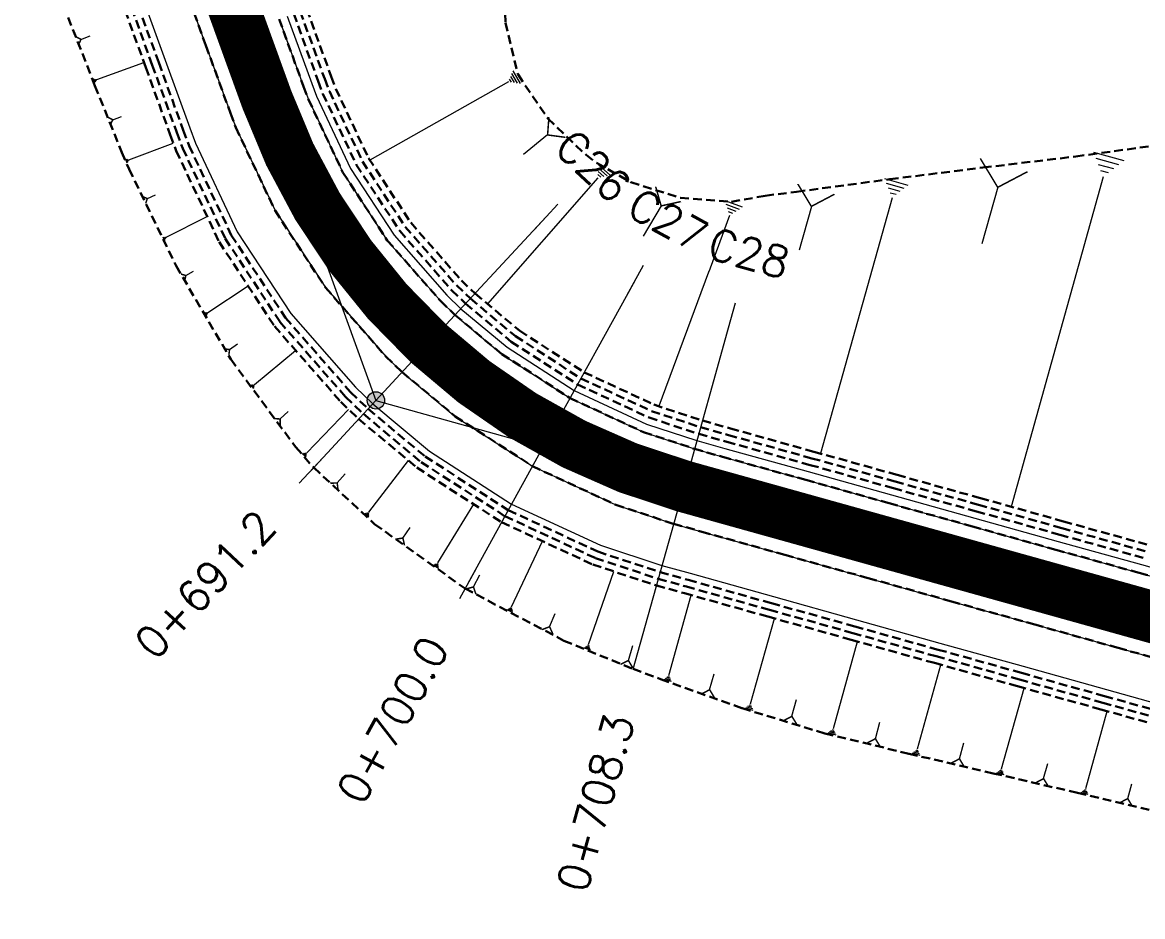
# Model space of a CAD drawing. Header units: metres. Extents: x 544752 to 548977, y 1840603 to 1844608.
# Drawn here: x 545256.6 to 545321.3, y 1844183 to 1844234.7 of the extents above; entities that cross this region are included whole.
import ezdxf

# ---------------------------------------------------------------- set-up
doc = ezdxf.new("R2010")
doc.units = ezdxf.units.M
doc.header["$MEASUREMENT"] = 0
for name, pattern in [('ACAD_ISO02W100', [15, 12, -3]), ('Anordnung Grundriss$0$GESTRICHELT', [0.75, 0.5, -0.25]), ('HIDDEN', [0.375, 0.25, -0.125])]:
    doc.linetypes.add(name, pattern=pattern)
doc.layers.add('C-ROAD', color=7, linetype='Continuous')
for name, color, linetype, lineweight in [('C-ROAD-CORR', 5, 'Continuous', 0), ('C-ROAD-SAMP', 150, 'HIDDEN', 0), ('C-ROAD-SAMP-TEXT', 11, 'Continuous', 0), ('C-ROAD-STAN', 11, 'Continuous', 0), ('C-TOPO-FEAT', 94, 'Continuous', 5)]:
    doc.layers.add(name, color=color, linetype=linetype, lineweight=lineweight)

# ---------------------------------------------------------------- blocks, each defined once
blk = doc.blocks.new('STA')
blk.add_circle((0, 0), 0.03600344113496039)
blk = doc.blocks.new('PI')
h = blk.add_hatch(color=256)
h.dxf.hatch_style = 1
h.paths.add_polyline_path([(0.01097384885793593, 0, 1), (-0.01097384885793593, 0, 1)])
at = {"xscale": 0.3048, "yscale": 0.3048, "zscale": 0.3048}
blk.add_blockref('STA', (0, 0), dxfattribs=at)

msp = doc.modelspace()

# ---------------------------------------------------------------- linework, layer by layer
at = {"layer": 'C-ROAD', "color": 3, "linetype": 'Continuous', "lineweight": 13}
for p, q in [((545270.7054548953, 1844230.254492133), (545277.0060322542, 1844212.864628992)), ((545277.0060322542, 1844212.864628992), (545294.8214427129, 1844207.893133711))]:
    msp.add_line(p, q, dxfattribs=at)
at = {"layer": 'C-ROAD', "color": 1, "linetype": 'ACAD_ISO02W100', "lineweight": 60, "ltscale": 0.1, "const_width": 3, "flags": 128}
msp.add_lwpolyline([(545258.0636784907, 1844265.14633601), (545270.7054548953, 1844230.254492133)], dxfattribs=at)
at = {"layer": 'C-ROAD-CORR', "color": 160, "linetype": 'Continuous'}
for p, q in [((545259.9498699108, 1844233.752724727, 766.4781110897286), (545260.4887275033, 1844233.947959958, 765.9049755905785)), ((545260.8591557192, 1844231.424077341, 766.1256656351285), (545263.5941775355, 1844232.41501191, 763.2166631161946)), ((545260.6474261893, 1844231.48862282, 766.3027450750143), (545260.7379077912, 1844231.238889727, 766.3027450750143)), ((545260.7003585717, 1844231.47248645, 766.2584752150428), (545260.7682197732, 1844231.285186631, 766.2584752150428)), ((545260.7532909543, 1844231.456350081, 766.2142053550714), (545260.7985317551, 1844231.331483534, 766.2142053550714)), ((545260.8062233367, 1844231.440213711, 766.1699354950999), (545260.8288437371, 1844231.377780438, 766.1699354950999)), ((545284.8364836822, 1844231.269464813, 771.4251868387433), (545284.7331489607, 1844231.452298498, 771.4251868387433)), ((545285.0100401661, 1844231.246937785, 771.5652342398963), (545284.8033707233, 1844231.612605155, 771.5652342398963)), ((545285.1835966501, 1844231.224410757, 771.7052816410493), (545284.8735924857, 1844231.772911811, 771.7052816410493)), ((545285.3571531341, 1844231.201883729, 771.8453290422023), (545284.9438142482, 1844231.933218468, 771.8453290422023)), ((545284.6629271982, 1844231.291991842, 771.2851394375904), (545276.6523551204, 1844226.764542561, 762.0812025153429)), ((545261.7845995213, 1844229.101897694, 765.7558924738321), (545262.2979311747, 1844229.28788454, 765.2099066743743)), ((545262.723528608, 1844226.788069087, 765.389561663224), (545265.28961164, 1844227.753101319, 762.6478520764305)), ((545320.2619299431, 1844226.718910535, 777.6676162543396), (545318.5192300206, 1844227.205221218, 777.6676162543396)), ((545262.5232719023, 1844226.846476584, 765.5564521072429), (545262.6113855332, 1844226.612176749, 765.5564521072429)), ((545262.5733360788, 1844226.83187471, 765.5147294962381), (545262.6394213019, 1844226.656149833, 765.5147294962381)), ((545262.6234002552, 1844226.817272836, 765.4730068852334), (545262.6674570706, 1844226.700122918, 765.4730068852334)), ((545262.6734644315, 1844226.802670961, 765.4312842742287), (545262.6954928393, 1844226.744096003, 765.4312842742287)), ((545319.9630406721, 1844226.489249383, 777.3660692660692), (545318.6560157303, 1844226.853982396, 777.3660692660692)), ((545319.6641514013, 1844226.259588231, 777.0645222777988), (545318.79280144, 1844226.502743573, 777.0645222777988)), ((545307.7787412908, 1844225.302558168, 774.2791598831272), (545306.4273039559, 1844225.679684721, 774.2791598831272)), ((545319.0663728594, 1844225.800265928, 776.461428301258), (545313.7404053924, 1844206.714600317, 756.6465712172507)), ((545319.3652621303, 1844226.02992708, 776.7629752895284), (545318.9295871498, 1844226.15150475, 776.7629752895284)), ((545307.5469571984, 1844225.124459431, 774.0453147713364), (545306.5333791972, 1844225.407304346, 774.0453147713364)), ((545307.315173106, 1844224.946360694, 773.8114696595455), (545306.6394544386, 1844225.134923971, 773.8114696595455)), ((545312.9595885928, 1844225.191955585, 774.899456869757), (545312.0475453553, 1844221.923638164, 771.5062693377249)), ((545263.7883644601, 1844224.539614902, 765.1106151028587), (545264.2634482168, 1844224.749210364, 764.5902962266614)), ((545306.8516049213, 1844224.590163221, 773.3437794359638), (545302.7213980011, 1844209.789519269, 757.9776585654381)), ((545307.0833890137, 1844224.768261958, 773.5776245477547), (545306.7455296799, 1844224.862543596, 773.5776245477547)), ((545264.8756757292, 1844222.301121281, 764.8486416391335), (545267.2478563262, 1844223.510498264, 762.180944805356)), ((545264.6762629679, 1844222.335768953, 765.0108673738733), (545264.7865783906, 1844222.119386378, 765.0108673738733)), ((545264.7261161582, 1844222.327107035, 764.9703109401884), (545264.8088527253, 1844222.164820104, 764.9703109401884)), ((545264.7759693485, 1844222.318445117, 764.9297545065034), (545264.83112706, 1844222.210253829, 764.9297545065034)), ((545264.8258225389, 1844222.309783199, 764.8891980728184), (545264.8534013946, 1844222.255687555, 764.8891980728184)), ((545266.0162981432, 1844220.090999341, 764.6317721233429), (545266.4634546194, 1844220.351424447, 764.1136891913299)), ((545267.2783601023, 1844217.94667463, 764.5188219235368), (545269.6132998397, 1844219.487290558, 761.7136807472752)), ((545267.0662053468, 1844217.959474714, 764.6893249469489), (545267.2066686909, 1844217.746590089, 764.6893249469489)), ((545267.1192440357, 1844217.956274693, 764.6466991910959), (545267.2245915438, 1844217.796611224, 764.6466991910959)), ((545267.1722827245, 1844217.953074672, 764.6040734352429), (545267.2425143967, 1844217.84663236, 764.6040734352429)), ((545267.2253214135, 1844217.949874651, 764.5614476793899), (545267.2604372494, 1844217.896653495, 764.5614476793899)), ((545268.5402199327, 1844215.803350103, 764.4055859000007), (545268.992800113, 1844216.13944606, 763.8414107434517)), ((545269.9844715251, 1844213.781845723, 764.3530531239066), (545272.3634038888, 1844215.76189406, 761.2500167652793)), ((545269.7495830265, 1844213.769940167, 764.5416849747348), (545269.9301320788, 1844213.553019208, 764.5416849747348)), ((545269.8083051512, 1844213.772916556, 764.4945270120278), (545269.9437169404, 1844213.610225837, 764.4945270120278)), ((545269.8670272758, 1844213.775892945, 764.4473690493207), (545269.9573018019, 1844213.667432465, 764.4473690493207)), ((545269.9257494004, 1844213.778869334, 764.4002110866137), (545269.9708866635, 1844213.724639094, 764.4002110866137)), ((545271.4727964848, 1844211.791239753, 764.3151746189632), (545271.937359904, 1844212.223366061, 763.6792054811028)), ((545273.0050665546, 1844209.838029703, 764.2791673543805), (545275.4247479255, 1844212.34852263, 760.7918148436833)), ((545272.7431820717, 1844209.795682411, 764.4914329368497), (545272.9723923001, 1844209.574763359, 764.4914329368497)), ((545272.8086531925, 1844209.806269234, 764.4383665412324), (545272.9805608637, 1844209.640579945, 764.4383665412324)), ((545272.8741243132, 1844209.816856057, 764.3853001456151), (545272.9887294273, 1844209.706396531, 764.3853001456151)), ((545272.9395954339, 1844209.82744288, 764.3322337499978), (545272.996897991, 1844209.772213117, 764.3322337499978)), ((545276.5965105249, 1844206.409595721, 764.0950868358279), (545278.8932840439, 1844209.381987374, 760.3358952658957)), ((545274.7694892323, 1844208.092735398, 764.2005075400514), (545275.2276067913, 1844208.623192615, 763.498651616655)), ((545280.5932171236, 1844203.467745588, 763.8624480569742), (545282.6663189721, 1844206.855014323, 759.8818624558371)), ((545276.3211071612, 1844206.333546853, 764.3238271401285), (545276.5924044969, 1844206.123914809, 764.3238271401285)), ((545276.3899580021, 1844206.35255907, 764.2666420640534), (545276.5934310039, 1844206.195335037, 764.2666420640534)), ((545276.458808843, 1844206.371571287, 764.2094569879782), (545276.5944575109, 1844206.266755265, 764.2094569879782)), ((545276.527659684, 1844206.390583504, 764.1522719119031), (545276.5954840179, 1844206.338175493, 764.1522719119031)), ((545278.5672456594, 1844204.904146268, 763.9806299651618), (545278.9904683232, 1844205.518117788, 763.2333203420746)), ((545284.8458740223, 1844200.925354679, 763.6398892321707), (545286.6388367264, 1844204.721774904, 759.4303438306974)), ((545280.3127292269, 1844203.356339509, 764.1044537272055), (545280.6216303494, 1844203.167283506, 764.1044537272055)), ((545280.3828512011, 1844203.384191029, 764.0439523096477), (545280.614527043, 1844203.242399026, 764.0439523096477)), ((545280.4529731753, 1844203.412042548, 763.9834508920899), (545280.6074237365, 1844203.317514547, 763.9834508920899)), ((545280.5230951494, 1844203.439894069, 763.9229494745321), (545280.6003204301, 1844203.392630068, 763.9229494745321)), ((545289.3028532033, 1844198.752251749, 763.4521498176168), (545290.7664276052, 1844202.971142757, 758.9818934389682)), ((545282.6456999464, 1844202.075935759, 763.7458588752814), (545283.0205102037, 1844202.769818481, 762.9567453195733)), ((545293.9449177192, 1844196.960903144, 763.2955692095477), (545295.2392648266, 1844201.599210875, 758.4800491922887)), ((545284.5638058287, 1844200.7763235, 763.8957745260426), (545284.9099648598, 1844200.612840483, 763.8957745260426)), ((545284.634322877, 1844200.813581295, 763.8318032025746), (545284.8939421505, 1844200.690969032, 763.8318032025746)), ((545284.7048399255, 1844200.85083909, 763.7678318791067), (545284.8779194411, 1844200.769097581, 763.7678318791067)), ((545284.7753569739, 1844200.888096884, 763.7038605556387), (545284.8618967318, 1844200.84722613, 763.7038605556387)), ((545287.0454745454, 1844199.775596327, 763.533500615504), (545287.3605492499, 1844200.547707333, 762.6983554472978)), ((545298.6659866981, 1844195.320096646, 763.0266193101241), (545300.0440512776, 1844200.258406899, 757.8996348020762)), ((545289.021308923, 1844198.562362434, 763.724112890895), (545289.406314547, 1844198.428800232, 763.724112890895)), ((545289.0916949931, 1844198.609834763, 763.6561221225754), (545289.3804492111, 1844198.509663111, 763.6561221225754)), ((545289.1620810631, 1844198.657307092, 763.5881313542559), (545289.3545838752, 1844198.59052599, 763.5881313542559)), ((545289.2324671332, 1844198.704779421, 763.5201405859364), (545289.3287185392, 1844198.67138887, 763.5201405859364)), ((545291.6037536024, 1844197.825203188, 763.3897364677811), (545291.8510739448, 1844198.68337481, 762.4962837800074)), ((545303.4560091107, 1844193.889059898, 762.5359181449426), (545304.8585011641, 1844198.914906285, 757.3180530765261)), ((545308.3140843584, 1844192.708165145, 761.7861847928244), (545309.6713267739, 1844197.571858935, 756.7366675623173)), ((545293.6543665916, 1844196.737648873, 763.5887039118618), (545294.0778875045, 1844196.619462866, 763.5887039118618)), ((545293.7270043734, 1844196.793462441, 763.5154202362833), (545294.0446450582, 1844196.704822935, 763.5154202362833)), ((545293.7996421554, 1844196.849276008, 763.4421365607047), (545294.0114026119, 1844196.790183005, 763.4421365607047)), ((545293.8722799373, 1844196.905089576, 763.3688528851262), (545293.9781601656, 1844196.875543075, 763.3688528851262)), ((545296.3027362737, 1844196.13239315, 763.1696835279681), (545296.5609754521, 1844197.057796213, 762.2089242963933)), ((545313.1800254568, 1844191.560945669, 761.0020728170871), (545314.4827315902, 1844196.229208066, 756.1554536788368)), ((545298.5113148117, 1844195.201249544, 763.1826665357747), (545298.7367717875, 1844195.138334446, 763.1826665357747)), ((545298.5886507549, 1844195.260673095, 763.1046429229494), (545298.7013792428, 1844195.229215546, 763.1046429229494)), ((545301.058112809, 1844194.593990647, 762.7922344175063), (545301.3269105542, 1844195.557230455, 761.7921928401854)), ((545298.3566429253, 1844195.082402443, 763.3387137614253), (545298.8075568768, 1844194.956572247, 763.3387137614253)), ((545298.4339788685, 1844195.141825993, 763.2606901486), (545298.7721643321, 1844195.047453347, 763.2606901486)), ((545318.0464161568, 1844190.415709399, 760.2159414079543), (545319.2940400839, 1844194.886584076, 755.5742514310552)), ((545305.8847158967, 1844193.297196416, 762.1624971759755), (545306.1510113031, 1844194.251469064, 761.1717653599524)), ((545303.1411819322, 1844193.647152344, 762.8535447601439), (545303.600088752, 1844193.519091692, 762.8535447601439)), ((545303.2198887268, 1844193.707629232, 762.7741381063436), (545303.5640688416, 1844193.611583743, 762.7741381063436)), ((545303.2985955214, 1844193.768106121, 762.6947314525432), (545303.5280489314, 1844193.704075794, 762.6947314525432)), ((545303.377302316, 1844193.828583009, 762.6153247987429), (545303.492029021, 1844193.796567846, 762.6153247987429)), ((545308.1617495203, 1844192.591113789, 761.9398741892825), (545308.3837999052, 1844192.52914932, 761.9398741892825)), ((545308.2379169393, 1844192.649639467, 761.8630294910535), (545308.3489421319, 1844192.618657232, 761.8630294910535)), ((545310.7470199203, 1844192.134402354, 761.3942847642093), (545311.0036221836, 1844193.053939513, 760.4396155503002)), ((545308.0094146822, 1844192.474062433, 762.0935635857405), (545308.4535154521, 1844192.350133496, 762.0935635857405)), ((545308.0855821013, 1844192.532588111, 762.0167188875115), (545308.4186576786, 1844192.439641408, 762.0167188875115)), ((545312.8875979201, 1844191.336249598, 761.2971006132962), (545313.3138539745, 1844191.217300334, 761.2971006132962)), ((545312.9607048043, 1844191.392423616, 761.2233436642439), (545313.2803968451, 1844191.303211668, 761.2233436642439)), ((545313.0338116885, 1844191.448597634, 761.1495867151916), (545313.2469397156, 1844191.389123002, 761.1495867151916)), ((545313.1069185727, 1844191.504771652, 761.0758297661393), (545313.2134825862, 1844191.475034336, 761.0758297661393)), ((545315.6134137365, 1844190.9891633, 760.6081547619314), (545315.8593889944, 1844191.870618463, 759.6930225135877)), ((545320.4772756269, 1844189.832972289, 759.8331954728081), (545320.7132062111, 1844190.678432248, 758.9554336697564)), ((545317.7663533075, 1844190.200514131, 760.4984945703801), (545318.1745860153, 1844190.086594389, 760.4984945703801)), ((545317.8363690198, 1844190.254312948, 760.4278562797737), (545318.1425435507, 1844190.168873141, 760.4278562797737)), ((545317.9063847322, 1844190.308111765, 760.3572179891672), (545318.110501086, 1844190.251151894, 760.3572179891672)), ((545317.9764004445, 1844190.361910582, 760.2865796985608), (545318.0784586214, 1844190.333430646, 760.2865796985608))]:
    msp.add_line(p, q, dxfattribs=at)
at = {"layer": 'C-ROAD-CORR', "color": 5, "linetype": 'Anordnung Grundriss$0$GESTRICHELT', "lineweight": 30, "extrusion": (-0.6648163626039313, -0.2408717588276497, -0.707106781054568), "const_width": 0.1, "elevation": -807263.5461241191}
msp.add_lwpolyline([(-1548194.57474593, -806179.2624122718), (-1548194.814498984, -806179.5820830106), (-1548195.054252038, -806179.2624122718)], dxfattribs=at)
at = {"layer": 'C-ROAD-CORR', "color": 5, "linetype": 'Anordnung Grundriss$0$GESTRICHELT', "lineweight": 30, "extrusion": (-0.6648163626126292, -0.2408717587469895, -0.7071067810738667), "const_width": 0.1, "elevation": -807263.134799819}
msp.add_lwpolyline([(-1548189.58856861, -806179.8876463217), (-1548189.816964448, -806180.192174106), (-1548190.045360286, -806179.8876463217)], dxfattribs=at)
at = {"layer": 'C-ROAD-CORR', "color": 5, "linetype": 'Anordnung Grundriss$0$GESTRICHELT', "lineweight": 30, "extrusion": (0.1900608062564381, 0.6810850827074333, -0.7071067812138148), "const_width": 0.1, "elevation": 1359168.951494983}
msp.add_lwpolyline([(-29540.92952810787, 1360266.717497708), (-29542.34896046569, 1360264.82492123), (-29543.76839282381, 1360266.717497707)], dxfattribs=at)
at = {"layer": 'C-ROAD-CORR', "color": 5, "linetype": 'Anordnung Grundriss$0$GESTRICHELT', "lineweight": 30, "extrusion": (-0.6476010278937759, -0.2857059098998311, -0.7063887327238696), "const_width": 0.1, "elevation": -880559.7054861473}
msp.add_lwpolyline([(-1467223.940577686, -877692.830509559), (-1467224.157708239, -877693.1200169632), (-1467224.374838792, -877692.830509559)], dxfattribs=at)
at = {"layer": 'C-ROAD-CORR', "color": 5, "linetype": 'Anordnung Grundriss$0$GESTRICHELT', "lineweight": 30, "extrusion": (-0.6113957199231514, -0.3560784718657753, -0.7066847922046898), "const_width": 0.1, "elevation": -990600.7340164349}
msp.add_lwpolyline([(-1319226.862079976, -988338.4481017941), (-1319227.078494155, -988338.7366540338), (-1319227.294908335, -988338.4481017945)], dxfattribs=at)
at = {"layer": 'C-ROAD-CORR', "color": 5, "linetype": 'Anordnung Grundriss$0$GESTRICHELT', "lineweight": 30, "extrusion": (-0.5679145277558989, -0.4217457714026487, -0.7068264238607518), "const_width": 0.1, "elevation": -1087996.444202657}
msp.add_lwpolyline([(-1155509.003522689, -1086053.289220741), (-1155509.239303565, -1086053.603595242), (-1155509.475084441, -1086053.289220741)], dxfattribs=at)
at = {"layer": 'C-ROAD-CORR', "color": 5, "linetype": 'Anordnung Grundriss$0$GESTRICHELT', "lineweight": 30, "extrusion": (-0.5183590435459201, -0.4821657717701412, -0.7062719522304868), "const_width": 0.1, "elevation": -1172402.015112868}
msp.add_lwpolyline([(-978969.7140517938, -1168558.583045083), (-978969.979338709, -1168558.93676097), (-978970.2446256233, -1168558.583045083)], dxfattribs=at)
at = {"layer": 'C-ROAD-CORR', "color": 5, "linetype": 'Anordnung Grundriss$0$GESTRICHELT', "lineweight": 30, "extrusion": (0.4624922414251805, 0.5355226900288567, 0.7066232200301443), "const_width": 0.1, "elevation": 1240340.630951708}
msp.add_lwpolyline([(792725.5985460919, -1237565.537700908), (792725.8916650459, -1237565.928526179), (792726.1847839989, -1237565.537700908)], dxfattribs=at)
at = {"layer": 'C-ROAD-CORR', "color": 5, "linetype": 'Anordnung Grundriss$0$GESTRICHELT', "lineweight": 30, "extrusion": (0.4017460874716978, 0.582815329102081, 0.7063472045423668), "const_width": 0.1, "elevation": 1294434.054697096}
msp.add_lwpolyline([(597719.695102108, -1290577.865263644), (597720.006912739, -1290578.281011151), (597720.3187233694, -1290577.865263644)], dxfattribs=at)
at = {"layer": 'C-ROAD-CORR', "color": 5, "linetype": 'Anordnung Grundriss$0$GESTRICHELT', "lineweight": 30, "extrusion": (0.3361603269750228, 0.6223304672139426, 0.7068953417199195), "const_width": 0.1, "elevation": 1331545.42041622}
msp.add_lwpolyline([(396711.6253399715, -1329669.241666234), (396711.9552043671, -1329669.681485427), (396712.2850687624, -1329669.241666233)], dxfattribs=at)
at = {"layer": 'C-ROAD-CORR', "color": 5, "linetype": 'Anordnung Grundriss$0$GESTRICHELT', "lineweight": 30, "extrusion": (0.2673562923317899, 0.6551739408377563, 0.7065887914464274), "const_width": 0.1, "elevation": 1354597.061617611}
msp.add_lwpolyline([(191910.1526940398, -1351535.149539947), (191910.5014384907, -1351535.614532549), (191910.8501829414, -1351535.149539948)], dxfattribs=at)
at = {"layer": 'C-ROAD-CORR', "color": 5, "linetype": 'Anordnung Grundriss$0$GESTRICHELT', "lineweight": 30, "extrusion": (0.1958534265788503, 0.6795876605087157, 0.7069667934080169), "const_width": 0.1, "elevation": 1360631.005819027}
msp.add_lwpolyline([(-13264.46004471043, -1359012.549814745), (-13264.08647423057, -1359013.047908718), (-13263.71290375025, -1359012.549814745)], dxfattribs=at)
at = {"layer": 'C-ROAD-CORR', "color": 5, "linetype": 'Anordnung Grundriss$0$GESTRICHELT', "lineweight": 30, "extrusion": (0.1900608063240933, 0.6810850827919407, 0.7071067811142324), "const_width": 0.1, "elevation": 1360233.572957533}
msp.add_lwpolyline([(-29534.51769210451, -1359153.751891727), (-29534.11578895937, -1359154.287762587), (-29533.71388581418, -1359153.751891727)], dxfattribs=at)
at = {"layer": 'C-ROAD-CORR', "color": 5, "linetype": 'Anordnung Grundriss$0$GESTRICHELT', "lineweight": 30, "extrusion": (0.1900608063129408, 0.6810850826395538, 0.707106781264009), "const_width": 0.1, "elevation": 1360233.161801412}
msp.add_lwpolyline([(-29539.52792192966, -1359153.853195234), (-29539.10958626127, -1359154.410976126), (-29538.69125059299, -1359153.853195234)], dxfattribs=at)
at = {"layer": 'C-ROAD-CORR', "color": 5, "linetype": 'Anordnung Grundriss$0$GESTRICHELT', "lineweight": 30, "extrusion": (0.1900608060758366, 0.6810850827977819, 0.7071067811753342), "const_width": 0.1, "elevation": 1360232.750793247}
msp.add_lwpolyline([(-29544.52230800525, -1359154.337621584), (-29544.10786678048, -1359154.890209885), (-29543.69342555513, -1359154.337621585)], dxfattribs=at)
at = {"layer": 'C-ROAD-CORR', "color": 5, "linetype": 'Anordnung Grundriss$0$GESTRICHELT', "lineweight": 30, "extrusion": (0.1900608063063921, 0.6810850827417658, 0.7071067811673186), "const_width": 0.1, "elevation": 1360232.339779187}
msp.add_lwpolyline([(-29549.50249102002, -1359155.033107305), (-29549.10313544027, -1359155.565581411), (-29548.70377986092, -1359155.033107305)], dxfattribs=at)
at = {"layer": 'C-ROAD-CORR', "color": 5, "linetype": 'Anordnung Grundriss$0$GESTRICHELT', "lineweight": 30, "extrusion": (0.1900608061796753, 0.6810850826932309, 0.7071067812481272), "const_width": 0.1, "elevation": 1360231.928648281}
msp.add_lwpolyline([(-29554.48138265812, -1359155.756094929), (-29554.09856611409, -1359156.266516988), (-29553.7157495697, -1359155.756094929)], dxfattribs=at)
at = {"layer": 'C-ROAD-CORR', "color": 5, "linetype": 'Anordnung Grundriss$0$GESTRICHELT', "lineweight": 30, "extrusion": (0.1900608061562818, 0.681085082723095, 0.70710678122565), "const_width": 0.1, "elevation": 1360231.517676676}
msp.add_lwpolyline([(-29559.46147224877, -1359156.461838472), (-29559.09428844467, -1359156.951416878), (-29558.72710464097, -1359156.461838472)], dxfattribs=at)
at = {"layer": 'C-ROAD-SAMP', "color": 1, "linetype": 'Continuous', "lineweight": 13}
for points in [[(545291.9685347531, 1844219.788814742), (545287.142913531, 1844211.030197281), (545282.317292309, 1844202.271579821)], [(545297.509308411, 1844217.525131322), (545294.8214427129, 1844207.893133711), (545292.1335770148, 1844198.261136099)]]:
    msp.add_lwpolyline(points, dxfattribs=at)
at = {"layer": 'C-ROAD-SAMP-TEXT', "color": 4, "linetype": 'Continuous', "lineweight": 9}
msp.add_line((545297.7780949809, 1844218.488331084), (545297.2405218412, 1844216.561931561), dxfattribs=at)
at = {"layer": 'C-ROAD-SAMP-TEXT', "color": 1, "linetype": 'Continuous', "lineweight": -3}
for p, q in [((545279.373889064, 1844215.418284494), (545280.7337440151, 1844216.884843226)), ((545286.6603514089, 1844210.154335535), (545287.6254756533, 1844211.906059027)), ((545294.5526561431, 1844206.92993395), (545295.0902292827, 1844208.856333472))]:
    msp.add_line(p, q, dxfattribs=at)
at = {"layer": 'C-ROAD-SAMP-TEXT', "color": 4, "linetype": 'Continuous', "lineweight": 5}
for p, q in [((545282.7998544312, 1844203.147441567), (545281.8347301867, 1844201.395718075)), ((545292.4023635846, 1844199.22433586), (545291.864790445, 1844197.297936338))]:
    msp.add_line(p, q, dxfattribs=at)

# ---------------------------------------------------------------- block references
at = {"layer": 'C-ROAD-STAN', "color": 3, "linetype": 'Continuous', "lineweight": -3, "xscale": 45.56286554269575, "yscale": 45.56286554269575, "zscale": 45.56286554269575, "rotation": 334.5}
msp.add_blockref('PI', (545277.0060322542, 1844212.864628992), dxfattribs=at)

# ---------------------------------------------------------------- texts
at = {"layer": 'C-ROAD-SAMP-TEXT', "color": 1, "linetype": 'Continuous', "lineweight": 13, "insert": (545289.5728011973, 1844226.417474978), "char_height": 1.8, "width": 4.674857142857143, "attachment_point": 5, "rotation": 317.16202401196415, "bg_fill": 3, "box_fill_scale": 1.416666666666667, "bg_fill_color": 256, "bg_fill_true_color": 13158600, "bg_fill_transparency": 0}
msp.add_mtext('{\\Fsimplex.shx|c0;C26}', dxfattribs=at)
at = {"layer": 'C-ROAD-SAMP-TEXT', "color": 1, "linetype": 'Continuous', "lineweight": -3, "char_height": 1.8, "attachment_point": 5, "bg_fill": 3, "box_fill_scale": 1.416666666666667, "bg_fill_color": 256, "bg_fill_true_color": 13158600, "bg_fill_transparency": 0}
for s, insert, width, rotation in [('{\\Fsimplex.shx|c0;0+691.2}', (545267.1351945038, 1844202.219255914), 10.908, 47.16202401196417), ('{\\Fsimplex.shx|c0;0+700.0}', (545277.9742332093, 1844194.388824106), 11.25428571428571, 61.147127616363015), ('{\\Fsimplex.shx|c0;0+708.3}', (545289.7144978865, 1844189.592338249), 11.25428571428571, 74.4079265552122)]:
    msp.add_mtext(s, dxfattribs=dict(at, insert=insert, width=width, rotation=rotation))

# ---------------------------------------------------------------- next in the draw order: linework, layer by layer
at = {"layer": 'C-ROAD', "color": 1, "linetype": 'ACAD_ISO02W100', "lineweight": 60, "ltscale": 0.1, "const_width": 3, "flags": 128}
msp.add_lwpolyline([(545294.8214427129, 1844207.893133711), (545343.1364417431, 1844194.410548494)], dxfattribs=at)
at = {"layer": 'C-ROAD-CORR', "color": 160, "linetype": 'Continuous'}
for p, q in [((545286.9321503666, 1844228.221211914, 770.6911932698199), (545285.5399971339, 1844227.088939534, 768.8937891302286)), ((545289.831461264, 1844225.742862504, 770.3647502991541), (545283.4551758623, 1844218.451058563, 760.6691964620622)), ((545290.0116321899, 1844225.781034716, 770.5122248881396), (545289.8452637997, 1844225.926514812, 770.5122248881396))]:
    msp.add_line(p, q, dxfattribs=at)
at = {"layer": 'C-ROAD-CORR', "color": 5, "linetype": 'Anordnung Grundriss$0$GESTRICHELT', "lineweight": 30, "extrusion": (-0.5490215982974674, -0.4465327362872676, 0.706529404927141), "const_width": 0.1, "elevation": -1122338.060985711}
msp.add_lwpolyline([(-1086690.573227101, 1121597.483310489), (-1086689.822808142, 1121596.482751878), (-1086689.072389183, 1121597.483310489)], dxfattribs=at)
at = {"layer": 'C-ROAD-SAMP', "color": 1, "linetype": 'Continuous', "lineweight": 13}
msp.add_lwpolyline([(545286.8530912951, 1844223.484357516), (545280.0538165395, 1844216.15156386), (545273.2545417838, 1844208.818770204)], dxfattribs=at)
at = {"layer": 'C-ROAD-SAMP-TEXT', "color": 4, "linetype": 'Continuous', "lineweight": 9}
msp.add_line((545287.5330187706, 1844224.217636881), (545286.1731638195, 1844222.75107815), dxfattribs=at)
at = {"layer": 'C-ROAD-SAMP-TEXT', "color": 4, "linetype": 'Continuous', "lineweight": 5}
msp.add_line((545273.9344692593, 1844209.55204957), (545272.5746143082, 1844208.085490839), dxfattribs=at)

# ---------------------------------------------------------------- next in the draw order: texts
at = {"layer": 'C-ROAD-SAMP-TEXT', "color": 1, "linetype": 'Continuous', "lineweight": 13, "insert": (545293.8987832419, 1844223.292261726), "char_height": 1.8, "width": 4.761428571428572, "attachment_point": 5, "rotation": 331.147127616363, "bg_fill": 3, "box_fill_scale": 1.416666666666667, "bg_fill_color": 256, "bg_fill_true_color": 13158600, "bg_fill_transparency": 0}
msp.add_mtext('{\\Fsimplex.shx|c0;C27}', dxfattribs=at)

# ---------------------------------------------------------------- next in the draw order: linework, layer by layer
at = {"layer": 'C-ROAD-CORR', "color": 160, "linetype": 'Continuous'}
for p, q in [((545290.3719740415, 1844225.85737914, 770.8071740661105), (545289.8728688709, 1844226.293819428, 770.8071740661105)), ((545290.5521449673, 1844225.895551352, 770.954648655096), (545289.8866714064, 1844226.477471737, 770.954648655096)), ((545290.1918031157, 1844225.819206928, 770.6596994771251), (545289.8590663353, 1844226.11016712, 770.6596994771251)), ((545293.4973261349, 1844224.116795216, 770.4399467388415), (545292.4572920424, 1844222.376246905, 768.4093676480937))]:
    msp.add_line(p, q, dxfattribs=at)
at = {"layer": 'C-ROAD-CORR', "color": 5, "linetype": 'Anordnung Grundriss$0$GESTRICHELT', "lineweight": 30, "extrusion": (0.3629672853337457, 0.6074436402670564, -0.7065882631890783), "const_width": 0.1, "elevation": 1317641.527585136}
msp.add_lwpolyline([(477878.2445624091, 1316801.109075332), (477877.3966236903, 1316799.978490374), (477876.5486849717, 1316801.109075332)], dxfattribs=at)
at = {"layer": 'C-ROAD-CORR', "color": 1, "linetype": 'Anordnung Grundriss$0$GESTRICHELT', "lineweight": 30}
msp.add_polyline3d([(545284.4751554271, 1844235.24343671, 773.4740773680412), (545284.5056482956, 1844234.716630531, 773.2186969258292), (545285.2222167719, 1844231.710019407, 772.0006399219046), (545286.9490303686, 1844229.176798317, 771.4751362909046), (545289.1540300308, 1844227.063139848, 771.1604351251613), (545289.753994683, 1844226.612886178, 771.1075742764209), (545291.7482337409, 1844225.494274648, 771.0882452275853), (545294.6072836879, 1844224.578206911, 771.2891887418737), (545297.5588521203, 1844224.354283619, 771.7478529491068), (545299.5126848238, 1844224.704253715, 772.307123185757), (545301.3287635639, 1844224.936498309, 772.8226905600575), (545306.7218758726, 1844225.660658328, 774.3880286420567), (545312.1012345015, 1844226.335531878, 775.9021972039076), (545317.4711798854, 1844226.976672956, 777.3813445035288), (545322.8699509266, 1844227.721111109, 778.9677354697301)], dxfattribs=at)
at = {"layer": 'C-ROAD-CORR', "color": 11, "linetype": 'Anordnung Grundriss$0$GESTRICHELT', "lineweight": 30}
msp.add_polyline3d([(545284.4751554271, 1844235.24343671, 773.4740773680412), (545284.5056482956, 1844234.716630531, 773.2186969258292), (545285.2222167719, 1844231.710019407, 772.0006399219046), (545286.9490303686, 1844229.176798317, 771.4751362909046), (545289.1540300308, 1844227.063139848, 771.1604351251613), (545289.753994683, 1844226.612886178, 771.1075742764209), (545291.7482337409, 1844225.494274648, 771.0882452275853), (545294.6072836879, 1844224.578206911, 771.2891887418737), (545297.5588521203, 1844224.354283619, 771.7478529491068), (545299.5126848238, 1844224.704253715, 772.307123185757), (545301.3287635639, 1844224.936498309, 772.8226905600575), (545306.7218758726, 1844225.660658328, 774.3880286420567), (545312.1012345015, 1844226.335531878, 775.9021972039076), (545317.4711798854, 1844226.976672956, 777.3813445035288), (545322.8699509266, 1844227.721111109, 778.9677354697301)], dxfattribs=at)
at = {"layer": 'C-ROAD-SAMP-TEXT', "color": 4, "linetype": 'Continuous', "lineweight": 9}
msp.add_line((545292.4510968752, 1844220.664676488), (545291.4859726308, 1844218.912952996), dxfattribs=at)

# ---------------------------------------------------------------- next in the draw order: texts
at = {"layer": 'C-ROAD-SAMP-TEXT', "color": 1, "linetype": 'Continuous', "lineweight": 13, "insert": (545298.5844546903, 1844221.377930367), "char_height": 1.8, "width": 4.761428571428572, "attachment_point": 5, "rotation": 344.4079265552122, "bg_fill": 3, "box_fill_scale": 1.416666666666667, "bg_fill_color": 256, "bg_fill_true_color": 13158600, "bg_fill_transparency": 0}
msp.add_mtext('{\\Fsimplex.shx|c0;C28}', dxfattribs=at)

# ---------------------------------------------------------------- next in the draw order: linework, layer by layer
at = {"layer": 'C-ROAD', "color": 1, "linetype": 'ACAD_ISO02W100', "lineweight": -3, "ltscale": 0.1, "const_width": 3, "flags": 128}
msp.add_lwpolyline([(545270.7054548953, 1844230.254492133, 0.2423495221746478), (545294.8214427129, 1844207.893133711)], format="xyb", dxfattribs=at)
at = {"layer": 'C-ROAD-CORR', "color": 160, "linetype": 'Continuous'}
for p, q in [((545298.2100865572, 1844224.037551848, 771.6289770513085), (545297.203300476, 1844224.410659665, 771.6289770513085)), ((545298.0220536609, 1844223.916392645, 771.4499827468903), (545297.2669641, 1844224.196223508, 771.4499827468903)), ((545297.8340207646, 1844223.795233442, 771.2709884424721), (545297.3306277241, 1844223.98178735, 771.2709884424721)), ((545297.6459878683, 1844223.674074239, 771.0919941380539), (545297.394291348, 1844223.767351193, 771.0919941380539)), ((545302.1831275985, 1844224.089743219, 772.1145059222654), (545301.4763474338, 1844221.556988378, 769.484984048444)), ((545297.457954972, 1844223.552915036, 770.9129998336357), (545293.3712121618, 1844212.525336432, 759.1495847522546))]:
    msp.add_line(p, q, dxfattribs=at)
at = {"layer": 'C-ROAD-CORR', "color": 5, "linetype": 'Anordnung Grundriss$0$GESTRICHELT', "lineweight": 30, "extrusion": (0.1900608062131661, 0.6810850827219602, -0.7071067812114532), "const_width": 0.1, "elevation": 1359168.121872614}
msp.add_lwpolyline([(-29531.16548259818, 1360261.523410453), (-29532.26545965439, 1360260.056774378), (-29533.36543671094, 1360261.523410453)], dxfattribs=at)
at = {"layer": 'C-ROAD-CORR', "color": 150, "linetype": 'Anordnung Grundriss$0$GESTRICHELT', "lineweight": 30}
msp.add_polyline3d([(545267.5877656165, 1844238.859447963, 763.9308649037789), (545269.2909861574, 1844234.158486382, 763.3490960700149), (545270.7054548953, 1844230.254492133, 762.8659561545733), (545271.0035834969, 1844229.461005824, 762.7673272362508), (545273.1351914703, 1844224.942609702, 762.1855584024869), (545275.8731270068, 1844220.763690576, 761.6037895687228), (545279.164421102, 1844217.005095195, 761.0220207349589), (545280.0538165397, 1844216.15156386, 760.8785848461719), (545282.9453992941, 1844213.739538584, 760.4402519011949), (545287.1429135309, 1844211.030197281, 759.8584830674308), (545291.6757573165, 1844208.929487096, 759.2767142336669), (545294.8214427129, 1844207.893133711, 758.8912135377705), (545296.4461896274, 1844207.439738509, 758.6949453999028), (545301.2621884331, 1844206.09580566, 758.1131765661389), (545306.0781872389, 1844204.751872811, 757.5314077323749), (545310.8941860447, 1844203.407939962, 756.9496388986108), (545315.7101848504, 1844202.064007113, 756.3678700648469), (545320.5261836562, 1844200.720074264, 755.7861012310829), (545325.342182462, 1844199.376141415, 755.2043323973189)], dxfattribs=at)
msp.add_polyline3d([(545267.5877656165, 1844238.859447963, 763.9308649037789), (545269.2909861574, 1844234.158486382, 763.3490960700149), (545270.7054548953, 1844230.254492133, 762.8659561545733), (545271.0035834969, 1844229.461005824, 762.7673272362508), (545273.1351914703, 1844224.942609702, 762.1855584024869), (545275.8731270068, 1844220.763690576, 761.6037895687228), (545279.164421102, 1844217.005095195, 761.0220207349589), (545280.0538165397, 1844216.15156386, 760.8785848461719), (545282.9453992941, 1844213.739538584, 760.4402519011949), (545287.1429135309, 1844211.030197281, 759.8584830674308), (545291.6757573165, 1844208.929487096, 759.2767142336669), (545294.8214427129, 1844207.893133711, 758.8912135377705), (545296.4461896274, 1844207.439738509, 758.6949453999028), (545301.2621884331, 1844206.09580566, 758.1131765661389), (545306.0781872389, 1844204.751872811, 757.5314077323749), (545310.8941860447, 1844203.407939962, 756.9496388986108), (545315.7101848504, 1844202.064007113, 756.3678700648469), (545320.5261836562, 1844200.720074264, 755.7861012310829), (545325.342182462, 1844199.376141415, 755.2043323973189)], dxfattribs=at)
at = {"layer": 'C-ROAD-CORR', "color": 5, "linetype": 'Anordnung Grundriss$0$GESTRICHELT', "lineweight": 30}
for points in [[(545265.4723329049, 1844238.09299872, 763.8633649037789), (545267.1755534458, 1844233.392037138, 763.2815960700149), (545268.5900221837, 1844229.48804289, 762.7984561545733), (545268.906826024, 1844228.644851366, 762.6998272362508), (545271.1719612312, 1844223.843415894, 762.1180584024869), (545274.0814053018, 1844219.402722784, 761.5362895687229), (545277.5788711705, 1844215.40868315, 760.9545207349589), (545278.5239797197, 1844214.501685287, 760.8110848461719), (545281.5966957086, 1844211.938567002, 760.3727519011949), (545286.057148756, 1844209.059508352, 759.7909830674308), (545290.8739369159, 1844206.827206419, 759.2092142336669), (545294.2166729309, 1844205.725934248, 758.8237135377705), (545295.8414198454, 1844205.272539047, 758.6274453999029), (545300.657418651, 1844203.928606197, 758.0456765661389), (545305.4734174568, 1844202.584673348, 757.4639077323749), (545310.2894162626, 1844201.240740499, 756.8821388986108), (545315.1054150683, 1844199.89680765, 756.3003700648469), (545319.9214138741, 1844198.552874801, 755.7186012310829), (545324.7374126799, 1844197.208941952, 755.1368323973189)], [(545271.4064188689, 1844234.924935625, 763.2815960700149), (545272.8208876068, 1844231.020941376, 762.7984561545733), (545273.1003409699, 1844230.277160282, 762.6998272362508), (545275.0984217094, 1844226.041803511, 762.1180584024869), (545277.6648487118, 1844222.124658369, 761.5362895687229), (545280.7499710335, 1844218.601507239, 760.9545207349589), (545281.5836533597, 1844217.801442432, 760.8110848461719), (545284.2941028797, 1844215.540510166, 760.3727519011949), (545288.2286783059, 1844213.00088621, 759.7909830674308), (545292.4775777172, 1844211.031767773, 759.2092142336669), (545295.426212495, 1844210.060333173, 758.8237135377705), (545297.0509594094, 1844209.606937972, 758.6274453999029), (545301.8669582151, 1844208.263005123, 758.0456765661389), (545306.6829570209, 1844206.919072274, 757.4639077323749), (545311.4989558267, 1844205.575139425, 756.8821388986108), (545316.3149546324, 1844204.231206575, 756.3003700648469), (545321.1309534382, 1844202.887273726, 755.7186012310829), (545325.946952244, 1844201.543340877, 755.1368323973189)]]:
    msp.add_polyline3d(points, dxfattribs=at)
at = {"layer": 'C-ROAD-CORR', "color": 160, "linetype": 'Anordnung Grundriss$0$GESTRICHELT', "lineweight": 30}
for points in [[(545265.4723329049, 1844238.09299872, 763.7133649037789), (545267.1755534458, 1844233.392037138, 763.1315960700149), (545268.5900221837, 1844229.48804289, 762.6484561545733), (545268.906826024, 1844228.644851366, 762.5498272362508), (545271.1719612312, 1844223.843415894, 761.9680584024869), (545274.0814053018, 1844219.402722784, 761.3862895687229), (545277.5788711705, 1844215.40868315, 760.8045207349589), (545278.5239797197, 1844214.501685287, 760.6610848461719), (545281.5966957086, 1844211.938567002, 760.2227519011949), (545286.057148756, 1844209.059508352, 759.6409830674309), (545290.8739369159, 1844206.827206419, 759.0592142336669), (545294.2166729309, 1844205.725934248, 758.6737135377705), (545295.8414198454, 1844205.272539047, 758.4774453999029), (545300.657418651, 1844203.928606197, 757.895676566139), (545305.4734174568, 1844202.584673348, 757.3139077323749), (545310.2894162626, 1844201.240740499, 756.7321388986109), (545315.1054150683, 1844199.89680765, 756.1503700648469), (545319.9214138741, 1844198.552874801, 755.5686012310829), (545324.7374126799, 1844197.208941952, 754.986832397319)], [(545271.4064188689, 1844234.924935625, 763.1315960700149), (545272.8208876068, 1844231.020941376, 762.6484561545733), (545273.1003409699, 1844230.277160282, 762.5498272362508), (545275.0984217094, 1844226.041803511, 761.9680584024869), (545277.6648487118, 1844222.124658369, 761.3862895687229), (545280.7499710335, 1844218.601507239, 760.8045207349589), (545281.5836533597, 1844217.801442432, 760.6610848461719), (545284.2941028797, 1844215.540510166, 760.2227519011949), (545288.2286783059, 1844213.00088621, 759.6409830674309), (545292.4775777172, 1844211.031767773, 759.0592142336669), (545295.426212495, 1844210.060333173, 758.6737135377705), (545297.0509594094, 1844209.606937972, 758.4774453999029), (545301.8669582151, 1844208.263005123, 757.895676566139), (545306.6829570209, 1844206.919072274, 757.3139077323749), (545311.4989558267, 1844205.575139425, 756.7321388986109), (545316.3149546324, 1844204.231206575, 756.1503700648469), (545321.1309534382, 1844202.887273726, 755.5686012310829), (545325.946952244, 1844201.543340877, 754.986832397319)]]:
    msp.add_polyline3d(points, dxfattribs=at)
at = {"layer": 'C-ROAD-CORR', "color": 1, "linetype": 'Anordnung Grundriss$0$GESTRICHELT', "lineweight": 30}
for points in [[(545261.9936213347, 1844236.832615519, 763.7633649037789), (545263.6968418756, 1844232.131653938, 763.1815960700148), (545265.1113106135, 1844228.227659689, 762.6984561545733), (545265.4588248461, 1844227.302730702, 762.5998272362508), (545267.9435381712, 1844222.035852743, 762.0180584024869), (545271.1350184979, 1844217.164686859, 761.4362895687228), (545274.9715223943, 1844212.783472233, 760.8545207349589), (545276.0082480601, 1844211.788551635, 760.7110848461718), (545279.37882759, 1844208.97696929, 760.2727519011949), (545284.2716689038, 1844205.818819892, 759.6909830674308), (545289.5553878127, 1844203.370122639, 759.1092142336669), (545293.2221626225, 1844202.162095132, 758.7237135377704), (545294.846909537, 1844201.70869993, 758.5274453999028), (545299.6629083427, 1844200.364767081, 757.9456765661389), (545304.4789071485, 1844199.020834232, 757.3639077323749), (545309.2949059543, 1844197.676901383, 756.7821388986108), (545314.11090476, 1844196.332968534, 756.2003700648469), (545318.9269035658, 1844194.989035685, 755.6186012310828), (545323.7429023716, 1844193.645102836, 755.0368323973189)], [(545258.9331942499, 1844235.723782319, 767.0184724300558), (545260.7612327503, 1844231.068043935, 766.3039456940747), (545262.3126454814, 1844227.213666306, 765.6751504792617), (545262.7326872338, 1844226.241592542, 765.525205925259), (545265.4572658276, 1844220.643812669, 764.8675014590935), (545268.6096946478, 1844215.24648471, 764.6075290790363), (545272.3682699938, 1844210.162385755, 764.5487077075932), (545273.4054989077, 1844208.981572485, 764.5390653972065), (545276.9322715994, 1844205.709996577, 764.3542647240549), (545282.1575999884, 1844201.981734455, 764.0719090003965), (545287.8764294162, 1844198.968087231, 763.8205640434854), (545291.875459116, 1844197.336167643, 763.7340215583353), (545293.4618352778, 1844196.745270409, 763.6805088883976), (545298.1825687237, 1844195.059953048, 763.4531675840863), (545302.9659238067, 1844193.599041043, 762.9928472396587), (545307.8298052287, 1844192.4266961, 762.2329347720178), (545312.7044550973, 1844191.292940009, 761.4329591170439), (545317.5802822511, 1844190.163402732, 760.6286034630045), (545322.4495950458, 1844189.010521174, 759.8484839864428)], [(545273.0047458067, 1844235.504030609, 763.2615960700149), (545274.4192145446, 1844231.60003636, 762.7784561545733), (545274.6845577273, 1844230.893810317, 762.6798272362508), (545276.5817512234, 1844226.872305499, 762.0980584024869), (545279.0185940001, 1844223.152945145, 761.5162895687229), (545281.9479420928, 1844219.807685228, 760.9345207349589), (545282.7395300681, 1844219.048017354, 760.7910848461719), (545285.3131233666, 1844216.90124425, 760.3527519011949), (545289.0490339136, 1844214.489851178, 759.7709830674308), (545293.0833975754, 1844212.620157618, 759.1892142336669), (545295.8831496637, 1844211.697772767, 758.8037135377705), (545297.5078965782, 1844211.244377566, 758.6074453999029), (545302.3238953839, 1844209.900444717, 758.0256765661389), (545307.1398941897, 1844208.556511868, 757.4439077323749), (545311.9558929955, 1844207.212579018, 756.8621388986109), (545316.7718918012, 1844205.868646169, 756.2803700648469), (545321.587890607, 1844204.52471332, 755.6986012310829)]]:
    msp.add_polyline3d(points, dxfattribs=at)
at = {"layer": 'C-ROAD-CORR', "color": 92, "linetype": 'Anordnung Grundriss$0$GESTRICHELT', "lineweight": 30}
for points in [[(545262.3696982611, 1844236.968873163, 763.3633649037789), (545264.072918802, 1844232.267911581, 762.7815960700149), (545265.4873875399, 1844228.363917333, 762.2984561545733), (545265.8315817302, 1844227.447824828, 762.1998272362508), (545268.2925568804, 1844222.231264975, 761.6180584024869), (545271.453546801, 1844217.406636688, 761.0362895687229), (545275.2533979377, 1844213.067278819, 760.4545207349589), (545276.2802190504, 1844212.081863381, 760.3110848461719), (545279.6185971163, 1844209.297142016, 759.8727519011949), (545284.4646937527, 1844206.16916459, 759.2909830674308), (545289.6979336616, 1844203.743861426, 758.7092142336669), (545293.3296772505, 1844202.547375036, 758.3237135377705), (545294.954424165, 1844202.093979835, 758.1274453999029), (545299.7704229706, 1844200.750046986, 757.5456765661389), (545304.5864217764, 1844199.406114137, 756.9639077323749), (545309.4024205822, 1844198.062181287, 756.3821388986108), (545314.2184193879, 1844196.718248438, 755.8003700648469), (545319.0344181937, 1844195.374315589, 755.2186012310829), (545323.8504169995, 1844194.03038274, 754.6368323973189)], [(545262.7457751877, 1844237.105130806, 763.3633649037789), (545264.4489957286, 1844232.404169225, 762.7815960700149), (545265.8634644665, 1844228.500174976, 762.2984561545733), (545266.2043386142, 1844227.592918953, 762.1998272362508), (545268.6415755897, 1844222.426677208, 761.6180584024869), (545271.7720751042, 1844217.648586518, 761.0362895687229), (545275.5352734812, 1844213.351085405, 760.4545207349589), (545276.5521900406, 1844212.375175127, 760.3110848461719), (545279.8583666427, 1844209.617314741, 759.8727519011949), (545284.6577186015, 1844206.519509289, 759.2909830674308), (545289.8404795106, 1844204.117600213, 758.7092142336669), (545293.4371918783, 1844202.932654941, 758.3237135377705), (545295.0619387928, 1844202.479259739, 758.1274453999029), (545299.8779375985, 1844201.13532689, 757.5456765661389), (545304.6939364043, 1844199.791394041, 756.9639077323749), (545309.5099352101, 1844198.447461192, 756.3821388986108), (545314.3259340158, 1844197.103528343, 755.8003700648469), (545319.1419328216, 1844195.759595494, 755.2186012310829), (545323.9579316274, 1844194.415662645, 754.6368323973189)], [(545272.6286688801, 1844235.367772966, 762.8615960700149), (545274.043137618, 1844231.463778717, 762.3784561545733), (545274.3118008432, 1844230.748716191, 762.2798272362509), (545276.2327325143, 1844226.676893266, 761.6980584024869), (545278.700065697, 1844222.910995315, 761.1162895687229), (545281.6660665495, 1844219.523878642, 760.534520734959), (545282.4675590779, 1844218.754705608, 760.3910848461719), (545285.0733538403, 1844216.581071524, 759.9527519011949), (545288.8560090647, 1844214.139506479, 759.3709830674309), (545292.9408517265, 1844212.246418831, 758.7892142336669), (545295.7756350357, 1844211.312492863, 758.4037135377705), (545297.4003819503, 1844210.859097661, 758.2074453999029), (545302.216380756, 1844209.515164812, 757.625676566139), (545307.0323795618, 1844208.171231963, 757.0439077323749), (545311.8483783676, 1844206.827299114, 756.4621388986109), (545316.6643771733, 1844205.483366265, 755.8803700648469), (545321.4803759791, 1844204.139433416, 755.2986012310829)], [(545272.2525919536, 1844235.231515322, 762.8615960700149), (545273.6670606915, 1844231.327521074, 762.3784561545733), (545273.9390439591, 1844230.603622065, 762.2798272362509), (545275.883713805, 1844226.481481034, 761.6980584024869), (545278.3815373939, 1844222.669045485, 761.1162895687229), (545281.3841910061, 1844219.240072056, 760.534520734959), (545282.1955880877, 1844218.461393861, 760.3910848461719), (545284.833584314, 1844216.260898798, 759.9527519011949), (545288.6629842159, 1844213.789161781, 759.3709830674309), (545292.7983058774, 1844211.872680044, 758.7892142336669), (545295.6681204078, 1844210.927212958, 758.4037135377705), (545297.2928673223, 1844210.473817757, 758.2074453999029), (545302.108866128, 1844209.129884908, 757.625676566139), (545306.9248649338, 1844207.785952059, 757.0439077323749), (545311.7408637396, 1844206.442019209, 756.4621388986109), (545316.5568625453, 1844205.09808636, 755.8803700648469), (545321.3728613511, 1844203.754153511, 755.2986012310829)]]:
    msp.add_polyline3d(points, dxfattribs=at)
at = {"layer": 'C-ROAD-CORR', "color": 11, "linetype": 'Anordnung Grundriss$0$GESTRICHELT', "lineweight": 30}
msp.add_polyline3d([(545258.9331942499, 1844235.723782319, 767.0184724300558), (545260.7612327503, 1844231.068043935, 766.3039456940747), (545262.3126454814, 1844227.213666306, 765.6751504792617), (545262.7326872338, 1844226.241592542, 765.525205925259), (545265.4572658276, 1844220.643812669, 764.8675014590935), (545268.6096946478, 1844215.24648471, 764.6075290790363), (545272.3682699938, 1844210.162385755, 764.5487077075932), (545273.4054989077, 1844208.981572485, 764.5390653972065), (545276.9322715994, 1844205.709996577, 764.3542647240549), (545282.1575999884, 1844201.981734455, 764.0719090003965), (545287.8764294162, 1844198.968087231, 763.8205640434854), (545291.875459116, 1844197.336167643, 763.7340215583353), (545293.4618352778, 1844196.745270409, 763.6805088883976), (545298.1825687237, 1844195.059953048, 763.4531675840863), (545302.9659238067, 1844193.599041043, 762.9928472396587), (545307.8298052287, 1844192.4266961, 762.2329347720178), (545312.7044550973, 1844191.292940009, 761.4329591170439), (545317.5802822511, 1844190.163402732, 760.6286034630045), (545322.4495950458, 1844189.010521174, 759.8484839864428)], dxfattribs=at)
at = {"layer": 'C-TOPO-FEAT', "color": 94, "linetype": 'Continuous', "lineweight": 0, "ltscale": 2}
for points in [[(545267.5877656165, 1844238.859447963, 763.7808649037789), (545269.2909861574, 1844234.158486382, 763.1990960700149), (545270.7054548953, 1844230.254492133, 762.7159561545733), (545271.0035834969, 1844229.461005824, 762.6173272362508), (545273.1351914703, 1844224.942609702, 762.0355584024869), (545275.8731270068, 1844220.763690576, 761.4537895687229), (545279.164421102, 1844217.005095195, 760.8720207349589), (545280.0538165397, 1844216.15156386, 760.7285848461719), (545282.9453992941, 1844213.739538584, 760.2902519011949), (545287.1429135309, 1844211.030197281, 759.7084830674308), (545291.6757573165, 1844208.929487096, 759.1267142336669), (545294.8214427129, 1844207.893133711, 758.7412135377705), (545296.4461896274, 1844207.439738509, 758.5449453999029), (545301.2621884331, 1844206.09580566, 757.9631765661389), (545306.0781872389, 1844204.751872811, 757.3814077323749), (545310.8941860447, 1844203.407939962, 756.7996388986109), (545315.7101848504, 1844202.064007113, 756.2178700648469), (545320.5261836562, 1844200.720074264, 755.6361012310829), (545325.342182462, 1844199.376141415, 755.054332397319)], [(545267.5877656165, 1844238.859447963, 763.7808649037789), (545269.2909861574, 1844234.158486382, 763.1990960700149), (545270.7054548953, 1844230.254492133, 762.7159561545733), (545271.0035834969, 1844229.461005824, 762.6173272362508), (545273.1351914703, 1844224.942609702, 762.0355584024869), (545275.8731270068, 1844220.763690576, 761.4537895687229), (545279.164421102, 1844217.005095195, 760.8720207349589), (545280.0538165397, 1844216.15156386, 760.7285848461719), (545282.9453992941, 1844213.739538584, 760.2902519011949), (545287.1429135309, 1844211.030197281, 759.7084830674308), (545291.6757573165, 1844208.929487096, 759.1267142336669), (545294.8214427129, 1844207.893133711, 758.7412135377705), (545296.4461896274, 1844207.439738509, 758.5449453999029), (545301.2621884331, 1844206.09580566, 757.9631765661389), (545306.0781872389, 1844204.751872811, 757.3814077323749), (545310.8941860447, 1844203.407939962, 756.7996388986109), (545315.7101848504, 1844202.064007113, 756.2178700648469), (545320.5261836562, 1844200.720074264, 755.6361012310829), (545325.342182462, 1844199.376141415, 755.054332397319)], [(545267.5877656165, 1844238.859447963, 763.4808649037789), (545269.2909861574, 1844234.158486382, 762.8990960700148), (545270.7054548953, 1844230.254492133, 762.4159561545732), (545271.0035834969, 1844229.461005824, 762.3173272362508), (545273.1351914703, 1844224.942609702, 761.7355584024868), (545275.8731270068, 1844220.763690576, 761.1537895687228), (545279.164421102, 1844217.005095195, 760.5720207349589), (545280.0538165397, 1844216.15156386, 760.4285848461718), (545282.9453992941, 1844213.739538584, 759.9902519011948), (545287.1429135309, 1844211.030197281, 759.4084830674308), (545291.6757573165, 1844208.929487096, 758.8267142336668), (545294.8214427129, 1844207.893133711, 758.4412135377704), (545296.4461896274, 1844207.439738509, 758.2449453999028), (545301.2621884331, 1844206.09580566, 757.6631765661389), (545306.0781872389, 1844204.751872811, 757.0814077323748), (545310.8941860447, 1844203.407939962, 756.4996388986108), (545315.7101848504, 1844202.064007113, 755.9178700648469), (545320.5261836562, 1844200.720074264, 755.3361012310828), (545325.342182462, 1844199.376141415, 754.7543323973189)], [(545267.5877656165, 1844238.859447963, 763.4808649037789), (545269.2909861574, 1844234.158486382, 762.8990960700148), (545270.7054548953, 1844230.254492133, 762.4159561545732), (545271.0035834969, 1844229.461005824, 762.3173272362508), (545273.1351914703, 1844224.942609702, 761.7355584024868), (545275.8731270068, 1844220.763690576, 761.1537895687228), (545279.164421102, 1844217.005095195, 760.5720207349589), (545280.0538165397, 1844216.15156386, 760.4285848461718), (545282.9453992941, 1844213.739538584, 759.9902519011948), (545287.1429135309, 1844211.030197281, 759.4084830674308), (545291.6757573165, 1844208.929487096, 758.8267142336668), (545294.8214427129, 1844207.893133711, 758.4412135377704), (545296.4461896274, 1844207.439738509, 758.2449453999028), (545301.2621884331, 1844206.09580566, 757.6631765661389), (545306.0781872389, 1844204.751872811, 757.0814077323748), (545310.8941860447, 1844203.407939962, 756.4996388986108), (545315.7101848504, 1844202.064007113, 755.9178700648469), (545320.5261836562, 1844200.720074264, 755.3361012310828), (545325.342182462, 1844199.376141415, 754.7543323973189)], [(545265.4723329049, 1844238.09299872, 763.4133649037789), (545267.1755534458, 1844233.392037138, 762.8315960700148), (545268.5900221837, 1844229.48804289, 762.3484561545732), (545268.906826024, 1844228.644851366, 762.2498272362508), (545271.1719612312, 1844223.843415894, 761.6680584024868), (545274.0814053018, 1844219.402722784, 761.0862895687228), (545277.5788711705, 1844215.40868315, 760.5045207349589), (545278.5239797197, 1844214.501685287, 760.3610848461718), (545281.5966957086, 1844211.938567002, 759.9227519011948), (545286.057148756, 1844209.059508352, 759.3409830674308), (545290.8739369159, 1844206.827206419, 758.7592142336669), (545294.2166729309, 1844205.725934248, 758.3737135377704), (545295.8414198454, 1844205.272539047, 758.1774453999028), (545300.657418651, 1844203.928606197, 757.5956765661389), (545305.4734174568, 1844202.584673348, 757.0139077323748), (545310.2894162626, 1844201.240740499, 756.4321388986108), (545315.1054150683, 1844199.89680765, 755.8503700648469), (545319.9214138741, 1844198.552874801, 755.2686012310828), (545324.7374126799, 1844197.208941952, 754.6868323973189)], [(545263.1218521142, 1844237.241388449, 763.7633649037789), (545264.8250726551, 1844232.540426868, 763.1815960700148), (545266.239541393, 1844228.636432619, 762.6984561545733), (545266.5770954983, 1844227.738013079, 762.5998272362508), (545268.9905942988, 1844222.62208944, 762.0180584024869), (545272.0906034072, 1844217.890536348, 761.4362895687228), (545275.8171490245, 1844213.63489199, 760.8545207349589), (545276.8241610308, 1844212.668486873, 760.7110848461718), (545280.098136169, 1844209.937487467, 760.2727519011949), (545284.8507434505, 1844206.869853987, 759.6909830674308), (545289.9830253597, 1844204.491339, 759.1092142336669), (545293.5447065063, 1844203.317934845, 758.7237135377704), (545295.1694534208, 1844202.864539644, 758.5274453999028), (545299.9854522265, 1844201.520606795, 757.9456765661389), (545304.8014510323, 1844200.176673946, 757.3639077323749), (545309.6174498381, 1844198.832741096, 756.7821388986108), (545314.4334486438, 1844197.488808247, 756.2003700648469), (545319.2494474496, 1844196.144875398, 755.6186012310828), (545324.0654462554, 1844194.800942549, 755.0368323973189)], [(545271.4064188689, 1844234.924935625, 762.8315960700148), (545272.8208876068, 1844231.020941376, 762.3484561545732), (545273.1003409699, 1844230.277160282, 762.2498272362508), (545275.0984217094, 1844226.041803511, 761.6680584024868), (545277.6648487118, 1844222.124658369, 761.0862895687228), (545280.7499710335, 1844218.601507239, 760.5045207349589), (545281.5836533597, 1844217.801442432, 760.3610848461718), (545284.2941028797, 1844215.540510166, 759.9227519011948), (545288.2286783059, 1844213.00088621, 759.3409830674308), (545292.4775777172, 1844211.031767773, 758.7592142336669), (545295.426212495, 1844210.060333173, 758.3737135377704), (545297.0509594094, 1844209.606937972, 758.1774453999028), (545301.8669582151, 1844208.263005123, 757.5956765661389), (545306.6829570209, 1844206.919072274, 757.0139077323748), (545311.4989558267, 1844205.575139425, 756.4321388986108), (545316.3149546324, 1844204.231206575, 755.8503700648469), (545321.1309534382, 1844202.887273726, 755.2686012310828), (545325.946952244, 1844201.543340877, 754.6868323973189)], [(545271.8765150271, 1844235.095257679, 763.2615960700149), (545273.290983765, 1844231.191263431, 762.7784561545733), (545273.566287075, 1844230.45852794, 762.6798272362508), (545275.5346950958, 1844226.286068801, 762.0980584024869), (545278.0630090907, 1844222.427095656, 761.5162895687229), (545281.1023154627, 1844218.956265471, 760.9345207349589), (545281.9236170974, 1844218.168082115, 760.7910848461719), (545284.5938147876, 1844215.940726073, 760.3527519011949), (545288.469959367, 1844213.438817083, 759.7709830674308), (545292.6557600284, 1844211.498941257, 759.1892142336669), (545295.5606057799, 1844210.541933054, 758.8037135377705), (545297.1853526944, 1844210.088537853, 758.6074453999029), (545302.0013515, 1844208.744605003, 758.0256765661389), (545306.8173503058, 1844207.400672154, 757.4439077323749), (545311.6333491117, 1844206.056739305, 756.8621388986109), (545316.4493479173, 1844204.712806456, 756.2803700648469), (545321.2653467231, 1844203.368873607, 755.6986012310829), (545326.081345529, 1844202.024940758, 755.116832397319)]]:
    msp.add_polyline3d(points, dxfattribs=at)

doc.saveas('drawing.dxf')
